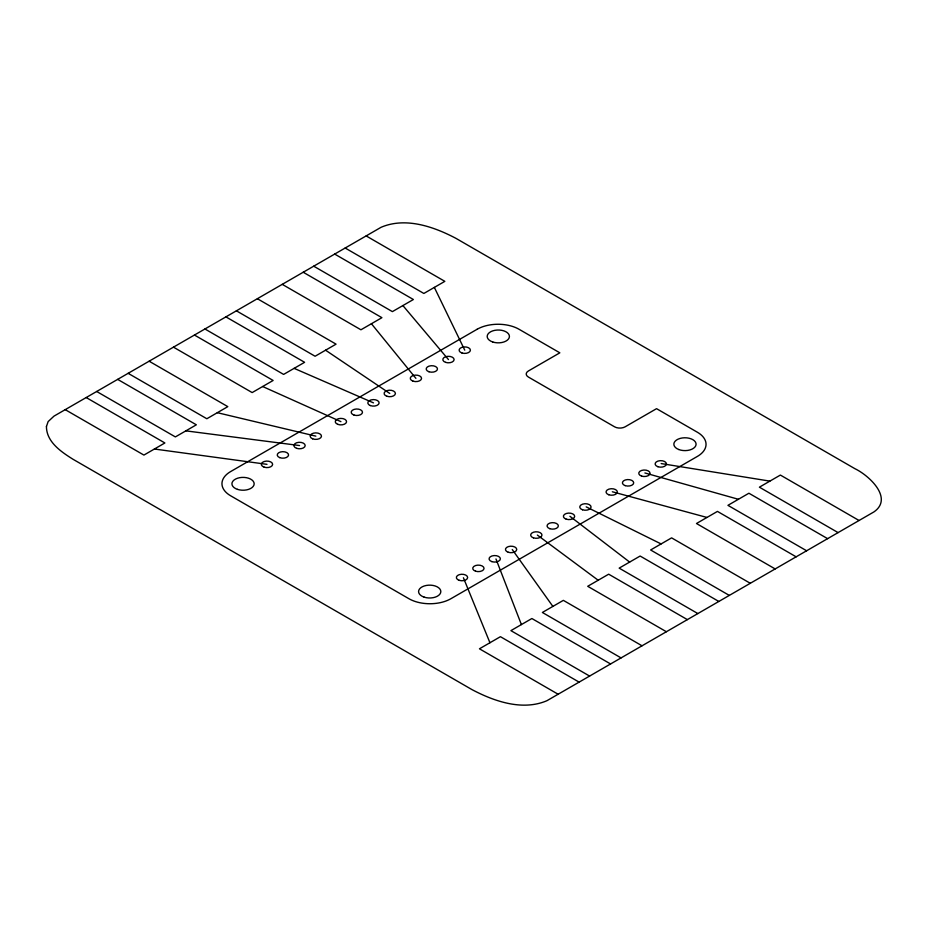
<?xml version="1.0" encoding="UTF-8"?>
<svg xmlns="http://www.w3.org/2000/svg" width="928" height="928" viewBox="0 0 928 928"><rect width="100%" height="100%" fill="white"/><g stroke="black" fill="none" stroke-linecap="round" stroke-linejoin="round"><path stroke-width="1.39" d="M185.867 430.859L299.535 445.544M154.396 449.024L266.986 464.336M661.177 463.571L769.892 481.122M217.326 412.693L315.833 436.137M612.341 491.77L706.962 517.453M644.89 472.967L738.421 499.287M294.106 368.358L373.474 402.856M262.647 386.524L340.924 421.648M586.194 506.862L661.107 543.924M366.177 235.932L444.837 281.346L423.864 293.457L345.17 248.02M859.026 520.48L780.378 475.066L759.394 487.177L838.088 532.602M334.683 254.075L413.378 299.512L392.393 311.622L313.71 266.185M827.602 538.658L748.908 493.232L727.935 505.342L806.629 550.768M303.224 272.24L381.907 317.678L360.934 329.788L282.251 284.351M796.143 556.823L717.448 511.398L696.476 523.508L775.158 568.934M257.404 298.735L336.064 344.149L315.091 356.248L236.396 310.822M750.253 583.271L671.605 537.869L650.621 549.979L729.315 595.405M225.91 316.877L304.604 362.303L283.62 374.413L204.937 328.988M718.829 601.46L640.134 556.034L619.162 568.133L697.856 613.57M194.451 335.043L273.134 380.468L252.161 392.579L173.466 347.153M687.37 619.626L608.675 574.188L587.702 586.299L666.385 631.736M149.153 361.224L227.812 406.638L206.84 418.748L128.145 373.323M642.002 645.772L563.354 600.358L542.37 612.468L621.064 657.906M117.659 379.378L196.353 424.804L175.369 436.914L96.686 391.488M610.578 663.961L531.883 618.524L510.91 630.634L589.605 676.071M86.2 397.544L164.882 442.969L143.91 455.08L65.227 409.654M579.118 682.126L500.424 636.689L479.451 648.8L558.134 694.237M325.577 350.204L389.772 393.449M537.347 535.062L598.189 580.244M569.908 516.27L629.648 562.09M402.891 305.567L448.456 359.565M371.42 323.733L415.906 378.357M512.256 549.55L552.868 606.413M434.35 287.402L464.754 350.158M463.408 577.75L489.938 642.744M495.97 558.958L521.397 624.579M46.435 426.544C46.458 441.995 61.341 451.959 73.092 459.314L472.12 689.69C494.346 701.394 522.476 711.15 546.905 700.721L874.014 511.862C893.618 498.127 869.014 475.414 854.908 468.686L455.88 238.31C433.654 226.606 405.524 216.85 381.095 227.279L53.986 416.138L48.128 421.602L46.435 426.544M477.108 329.278L230.654 471.563A29.661 17.122 0 0 0 230.654 495.784L408.935 598.722A29.661 17.122 0 0 0 450.892 598.722L697.346 456.437A29.661 17.122 0 0 0 697.346 432.216L656.56 408.668L625.101 426.834A7.412 4.28 0 0 1 614.614 426.834L528.38 377.046A7.412 4.28 0 0 1 528.38 370.991L559.839 352.826L519.065 329.278A29.661 17.122 0 0 0 477.108 329.278M461.924 352.976A5.649 3.26 0 0 0 470.403 350.158A5.649 3.26 0 0 0 461.924 347.339A5.649 3.26 0 0 0 461.924 352.976M492.745 341.991A11.124 6.426 0 0 0 509.426 336.435A11.124 6.426 0 0 0 492.745 330.867A11.124 6.426 0 0 0 492.745 341.991M678.728 449.512A11.124 6.426 0 0 0 696.058 444.651A11.124 6.426 0 0 0 680.096 438.422A11.124 6.426 0 0 0 678.728 449.512M424.131 597.133A11.124 6.426 0 0 0 440.823 591.565A11.124 6.426 0 0 0 424.131 586.009A11.124 6.426 0 0 0 424.131 597.133M237.475 489.369A11.124 6.426 0 0 0 254.168 483.801A11.124 6.426 0 0 0 237.475 478.245A11.124 6.426 0 0 0 237.475 489.369M582.564 509.797A5.649 3.26 0 0 0 591.066 507.001A5.649 3.26 0 0 0 582.61 504.148A5.649 3.26 0 0 0 582.564 509.797M491.875 561.626A5.649 3.26 0 0 0 500.378 558.83A5.649 3.26 0 0 0 491.933 555.976A5.649 3.26 0 0 0 491.875 561.626M508.254 552.264A5.649 3.26 0 0 0 516.745 549.469A5.649 3.26 0 0 0 508.3 546.615A5.649 3.26 0 0 0 508.254 552.264M475.542 571.184A5.649 3.26 0 0 0 484.033 568.377A5.649 3.26 0 0 0 475.588 565.535A5.649 3.26 0 0 0 475.542 571.184M459.163 580.325A5.649 3.26 0 0 0 467.654 577.529A5.649 3.26 0 0 0 459.209 574.676A5.649 3.26 0 0 0 459.163 580.325M641.561 476.087A5.649 3.26 0 0 0 650.052 473.28A5.649 3.26 0 0 0 641.608 470.438A5.649 3.26 0 0 0 641.561 476.087M625.217 485.634A5.649 3.26 0 0 0 633.708 482.838A5.649 3.26 0 0 0 625.263 479.985A5.649 3.26 0 0 0 625.217 485.634M608.838 494.775A5.649 3.26 0 0 0 617.34 491.979A5.649 3.26 0 0 0 608.884 489.137A5.649 3.26 0 0 0 608.838 494.775M657.929 466.726A5.649 3.26 0 0 0 666.432 463.919A5.649 3.26 0 0 0 657.975 461.077A5.649 3.26 0 0 0 657.929 466.726M566.196 519.158A5.649 3.26 0 0 0 574.687 516.351A5.649 3.26 0 0 0 566.242 513.509A5.649 3.26 0 0 0 566.196 519.158M549.852 528.705A5.649 3.26 0 0 0 558.343 525.909A5.649 3.26 0 0 0 549.898 523.067A5.649 3.26 0 0 0 549.852 528.705M533.472 537.857A5.649 3.26 0 0 0 541.975 535.05A5.649 3.26 0 0 0 533.519 532.208A5.649 3.26 0 0 0 533.472 537.857M264.155 467.167A5.649 3.26 0 0 0 272.635 464.336A5.649 3.26 0 0 0 264.155 461.518A5.649 3.26 0 0 0 264.155 467.167M279.734 457.632A5.649 3.26 0 0 0 288.538 455.161A5.649 3.26 0 0 0 280.442 451.994A5.649 3.26 0 0 0 279.734 457.632M312.666 438.84A5.649 3.26 0 0 0 321.459 436.369A5.649 3.26 0 0 0 313.362 433.202A5.649 3.26 0 0 0 312.666 438.84M296.716 448.363A5.649 3.26 0 0 0 305.184 445.544A5.649 3.26 0 0 0 296.716 442.726A5.649 3.26 0 0 0 296.716 448.363M337.757 424.351A5.649 3.26 0 0 0 346.55 421.88A5.649 3.26 0 0 0 338.453 418.714A5.649 3.26 0 0 0 337.757 424.351M354.02 415.071A5.649 3.26 0 0 0 362.488 412.241A5.649 3.26 0 0 0 354.02 409.422A5.649 3.26 0 0 0 354.02 415.071M370.307 405.559A5.649 3.26 0 0 0 379.111 403.088A5.649 3.26 0 0 0 371.003 399.922A5.649 3.26 0 0 0 370.307 405.559M386.941 396.279A5.649 3.26 0 0 0 395.409 393.449A5.649 3.26 0 0 0 386.941 390.63A5.649 3.26 0 0 0 386.941 396.279M413.088 381.176A5.649 3.26 0 0 0 421.556 378.357A5.649 3.26 0 0 0 413.088 375.538A5.649 3.26 0 0 0 413.088 381.176M429.003 371.768A5.649 3.26 0 0 0 437.471 368.95A5.649 3.26 0 0 0 429.003 366.131A5.649 3.26 0 0 0 429.003 371.768M445.637 362.384A5.649 3.26 0 0 0 454.105 359.565A5.649 3.26 0 0 0 445.637 356.746A5.649 3.26 0 0 0 445.637 362.384"/></g></svg>
